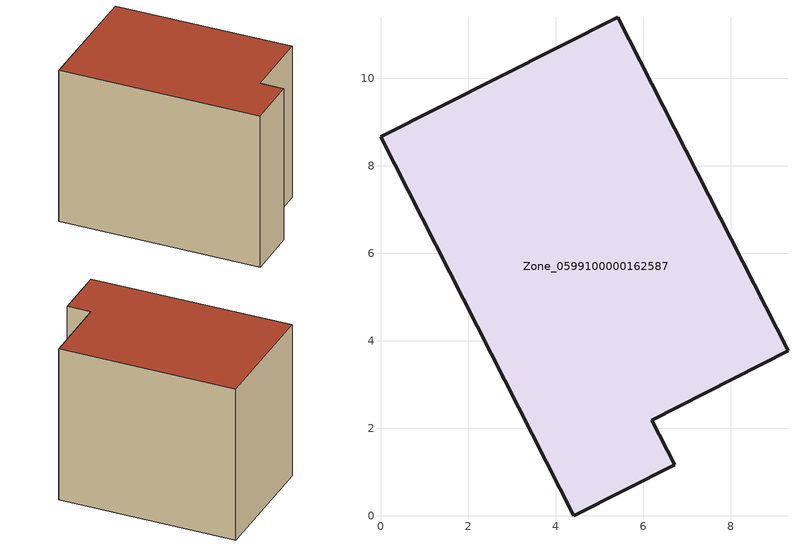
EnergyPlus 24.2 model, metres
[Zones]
Zone_0599100000162587
 floor ground (C_G): 0,8.66 5.42,11.4 9.31,3.78 6.2,2.19 6.72,1.17 4.42,0 z2.88
 wall outside (C_F): 4.42,0 6.72,1.17 6.2,2.19 9.31,3.78 5.42,11.4 0,8.66 4.42,0 z2.88:10.63
 roof outside (C_R): 5.42,11.4 0,8.66 4.42,0 6.72,1.17 6.2,2.19 9.31,3.78 z10.63
[BUILDING]
Pand.0599100000162587: North Axis=0; Terrain=City; Loads Convergence Tolerance Value=0.04; Temperature Convergence Tolerance Value=0.4; Solar Distribution=FullExterior; Maximum Number of Warmup Days=25; Minimum Number of Warmup Days=1
[Site:Location]
Rotterdam.The.Hague.AP_ZH_NLD Design_Conditions: Latitude=51.96; Longitude=4.45; Time Zone=1; Elevation=-4.5
[SITE:GROUNDTEMPERATURE:BUILDINGSURFACE]
18, 18, 18, 18, 18, 18, 18, 18, 18, 18, 18, 18
[MATERIAL] Thermal Absorptance=0.9; Solar Absorptance=0.7; Visible Absorptance=0.7
Name | Roughness | Thickness | Conductivity | Density | Specific Heat
G.TC.1946-1964 | MediumSmooth | 0.15 | 1 | 540 | 1210
F.TC.1946-1964 | Rough | 0.3 | 0.857143 | 1920 | 840
R.TC.1946-1964 | MediumRough | 0.2 | 0.235294 | 1500 | 1000
[CONSTRUCTION]
C_G: G.TC.1946-1964
C_F: F.TC.1946-1964
C_R: R.TC.1946-1964
[ZONE]
Zone_0599100000162587: Type=1; Multiplier=1; Ceiling Height=Autocalculate; Volume=Autocalculate; Floor Area=autocalculate; Part of Total Floor Area=Yes
[ZONEINFILTRATION:DESIGNFLOWRATE]
Infil_Zone_0599100000162587: Zone or ZoneList or Space or SpaceList=Zone_0599100000162587; Schedule=AlwaysOn; Design Flow Rate Calculation Method=Flow/Area; Flow Rate per Floor Area=0.003; Constant Term Coefficient=1; Temperature Term Coefficient=0; Velocity Term Coefficient=0; Velocity Squared Term Coefficient=0
[HVACTEMPLATE:ZONE:IDEALLOADSAIRSYSTEM]
Zone_0599100000162587: Maximum Heating Supply Air Temperature=50; Minimum Cooling Supply Air Temperature=13; Maximum Heating Supply Air Humidity Ratio=0.0156; Minimum Cooling Supply Air Humidity Ratio=0.0077; Heating Limit=NoLimit; Cooling Limit=NoLimit; Dehumidification Control Type=ConstantSensibleHeatRatio; Cooling Sensible Heat Ratio=0.7; Dehumidification Setpoint=60; Humidification Control Type=None; Humidification Setpoint=30; Outdoor Air Method=None; Outdoor Air Flow Rate per Person=0.00944; Outdoor Air Flow Rate per Zone Floor Area=0; Outdoor Air Flow Rate per Zone=0; Demand Controlled Ventilation Type=None; Outdoor Air Economizer Type=NoEconomizer; Heat Recovery Type=None; Sensible Heat Recovery Effectiveness=0.7; Latent Heat Recovery Effectiveness=0.65
[ZONECONTROL:THERMOSTAT]
ThermostatControl_Zone_0599100000162587: Zone or ZoneList=Zone_0599100000162587; Control Type Schedule=DualSetpointControlType; Control 1=Thermostat_Zone_0599100000162587; Temperature Difference Between Cutout And Setpoint=0
[THERMOSTATSETPOINT:DUALSETPOINT]
Thermostat_Zone_0599100000162587: Heating Setpoint Temperature Schedule=HeatingSetpoint_Zone_0599100000162587; Cooling Setpoint Temperature Schedule=CoolingSetpoint_Zone_0599100000162587
[SCHEDULE:COMPACT]
HeatingSetpoint_Zone_0599100000162587: Through: 12/31, For: AllDays, Until: 24:00, 21
CoolingSetpoint_Zone_0599100000162587: Through: 12/31, For: AllDays, Until: 24:00, 24
DualSetpointControlType: Through: 12/31, For: AllDays, Until: 24:00, 4
AlwaysOn: Through: 12/31, For: AllDays, Until: 24:00, 1
